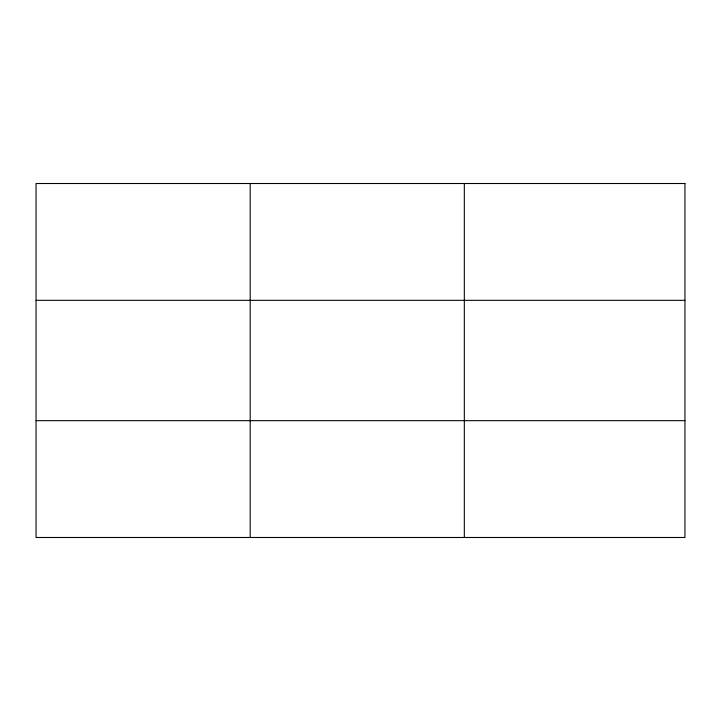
<?xml version="1.0" encoding="UTF-8"?>
<svg xmlns="http://www.w3.org/2000/svg" width="721" height="721" viewBox="0 0 721 721"><rect width="100%" height="100%" fill="white"/><g stroke="black" fill="none" stroke-linecap="round" stroke-linejoin="round"><path stroke-width="1.08" d="M250.187 537.487L250.187 183.513M464.324 537.487L464.324 183.513M36.05 300.324L684.95 300.324M36.05 420.676L684.95 420.676M684.95 183.513L684.95 537.487L36.05 537.487L36.05 183.513L684.95 183.513"/></g></svg>
